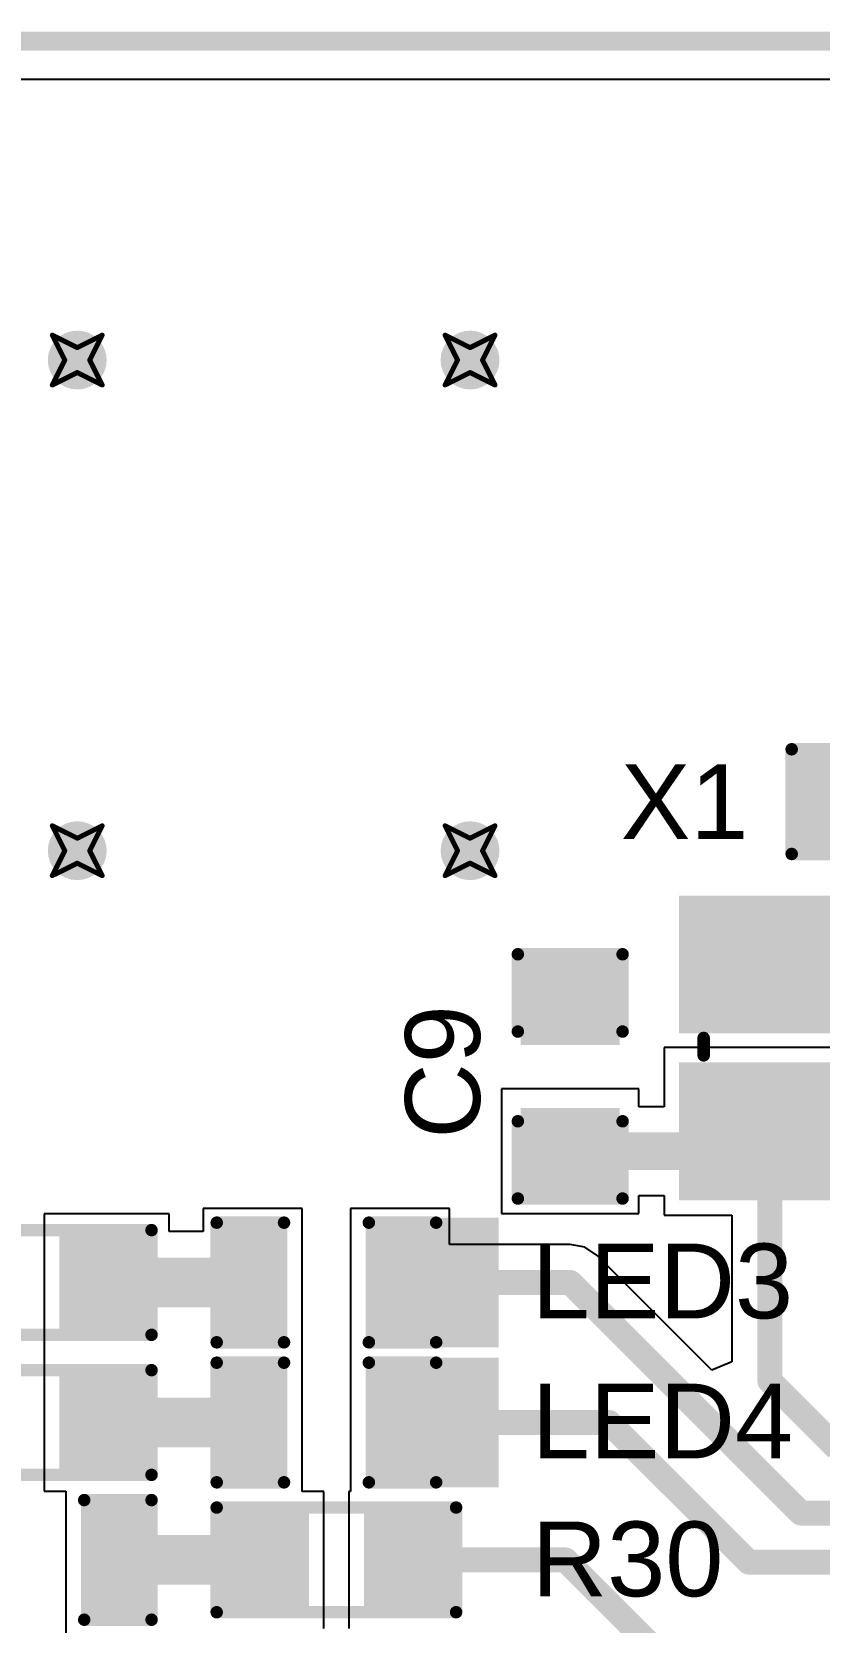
# Model space of a CAD drawing. Header units: inches. Extents: x -0.03 to 9.71, y 0.01 to 4.44.
# Drawn here: x 0.494 to 0.809, y 1.915 to 2.553 of the extents above; entities that cross this region are included whole.
import ezdxf

# ---------------------------------------------------------------- set-up
doc = ezdxf.new("R2010")
doc.units = ezdxf.units.IN
doc.header["$MEASUREMENT"] = 0
for name, color, linetype in [('Board Outline', 216, 'Continuous'), ('Bottom Layer', 5, 'Continuous'), ('Drill Drawing', 1, 'Continuous'), ('Layer 1', 16, 'Continuous'), ('Layer 2', 76, 'Continuous'), ('Top Layer', 1, 'Continuous'), ('Top Overlay', 2, 'Continuous'), ('Top Paste', 8, 'Continuous'), ('Top Solder', 216, 'Continuous'), ('Via Holes', 16, 'Continuous')]:
    doc.layers.add(name, color=color, linetype=linetype)
doc.styles.add('Arial', font='', dxfattribs={"height": 0.2})
doc.styles.get('Arial').set_extended_font_data('Arial')

# ---------------------------------------------------------------- blocks, each defined once
blk = doc.blocks.new('SMD3225_4P_3')
at = {"layer": 'Top Layer'}
for points in [[(-0.07087, 0.05709), (-0.01575, 0.05709), (-0.01575, 0.00984), (-0.07087, 0.00984)], [(0.01575, 0.05709), (0.07087, 0.05709), (0.07087, 0.00984), (0.01575, 0.00984)], [(-0.07087, -0.00984), (-0.01575, -0.00984), (-0.01575, -0.05709), (-0.07087, -0.05709)], [(0.01575, -0.00984), (0.07087, -0.00984), (0.07087, -0.05709), (0.01575, -0.05709)]]:
    blk.add_hatch(color=1, dxfattribs=at).paths.add_polyline_path(points)
at = {"layer": 'Top Paste'}
for points in [[(-0.07087, 0.05709), (-0.01575, 0.05709), (-0.01575, 0.00984), (-0.07087, 0.00984)], [(0.01575, 0.05709), (0.07087, 0.05709), (0.07087, 0.00984), (0.01575, 0.00984)], [(-0.07087, -0.00984), (-0.01575, -0.00984), (-0.01575, -0.05709), (-0.07087, -0.05709)], [(0.01575, -0.00984), (0.07087, -0.00984), (0.07087, -0.05709), (0.01575, -0.05709)]]:
    blk.add_hatch(color=8, dxfattribs=at).paths.add_polyline_path(points)
at = {"layer": 'Top Solder'}
for points in [[(-0.07487, 0.06109), (-0.01175, 0.06109), (-0.01175, 0.00584), (-0.07487, 0.00584)], [(0.01175, 0.06109), (0.07487, 0.06109), (0.07487, 0.00584), (0.01175, 0.00584)], [(-0.07487, -0.00584), (-0.01175, -0.00584), (-0.01175, -0.06109), (-0.07487, -0.06109)], [(0.01175, -0.00584), (0.07487, -0.00584), (0.07487, -0.06109), (0.01175, -0.06109)]]:
    blk.add_hatch(color=216, dxfattribs=at).paths.add_polyline_path(points)
at = {"layer": 'Top Overlay'}
for points in [[(0.007, 0.051, 0.005, 0.005, 0), (-0.008, 0.051, 0.005, 0.005, 0)], [(-0.065, 0.003, 0.005, 0.005, 0), (-0.065, -0.004, 0.005, 0.005, 0)], [(0.065, 0.003, 0.005, 0.005, 0), (0.065, -0.004, 0.005, 0.005, 0)], [(-0.082, -0.028, 0.005, 0.005, 0), (-0.082, -0.038, 0.005, 0.005, 0)], [(-0.077, -0.033, 0.005, 0.005, 0), (-0.082, -0.028, 0.005, 0.005, 0)], [(-0.077, -0.033, 0.005, 0.005, 0), (-0.082, -0.038, 0.005, 0.005, 0)], [(0.007, -0.051, 0.005, 0.005, 0), (-0.008, -0.051, 0.005, 0.005, 0)]]:
    blk.add_lwpolyline(points, format="xyseb", dxfattribs=at)
for points in [[(-0.00925, 0.051, 0.0025, 0.0025, 1), (-0.00675, 0.051, 0.0025, 0.0025, 1)], [(0.00575, 0.051, 0.0025, 0.0025, 1), (0.00825, 0.051, 0.0025, 0.0025, 1)], [(-0.06625, 0.003, 0.0025, 0.0025, 1), (-0.06375, 0.003, 0.0025, 0.0025, 1)], [(0.06375, 0.003, 0.0025, 0.0025, 1), (0.06625, 0.003, 0.0025, 0.0025, 1)], [(-0.06625, -0.004, 0.0025, 0.0025, 1), (-0.06375, -0.004, 0.0025, 0.0025, 1)], [(0.06375, -0.004, 0.0025, 0.0025, 1), (0.06625, -0.004, 0.0025, 0.0025, 1)], [(-0.08325, -0.028, 0.0025, 0.0025, 1), (-0.08075, -0.028, 0.0025, 0.0025, 1)], [(-0.08325, -0.028, 0.0025, 0.0025, 1), (-0.08075, -0.028, 0.0025, 0.0025, 1)], [(-0.07825, -0.033, 0.0025, 0.0025, 1), (-0.07575, -0.033, 0.0025, 0.0025, 1)], [(-0.07825, -0.033, 0.0025, 0.0025, 1), (-0.07575, -0.033, 0.0025, 0.0025, 1)], [(-0.08325, -0.038, 0.0025, 0.0025, 1), (-0.08075, -0.038, 0.0025, 0.0025, 1)], [(-0.08325, -0.038, 0.0025, 0.0025, 1), (-0.08075, -0.038, 0.0025, 0.0025, 1)], [(-0.00925, -0.051, 0.0025, 0.0025, 1), (-0.00675, -0.051, 0.0025, 0.0025, 1)], [(0.00575, -0.051, 0.0025, 0.0025, 1), (0.00825, -0.051, 0.0025, 0.0025, 1)]]:
    blk.add_lwpolyline(points, format="xyseb", close=True, dxfattribs=at)
blk = doc.blocks.new('R___0603_64')
at = {"layer": 'Top Layer'}
for points in [[(-0.015, 0.0175), (-0.015, -0.0175), (-0.045, -0.0175), (-0.045, 0.0175)], [(0.045, 0.0175), (0.045, -0.0175), (0.015, -0.0175), (0.015, 0.0175)]]:
    blk.add_hatch(color=1, dxfattribs=at).paths.add_polyline_path(points)
at = {"layer": 'Top Paste'}
for points in [[(-0.015, 0.0175), (-0.015, -0.0175), (-0.045, -0.0175), (-0.045, 0.0175)], [(0.045, 0.0175), (0.045, -0.0175), (0.015, -0.0175), (0.015, 0.0175)]]:
    blk.add_hatch(color=8, dxfattribs=at).paths.add_polyline_path(points)
at = {"layer": 'Top Solder'}
for points in [[(-0.011, 0.0215), (-0.011, -0.0215), (-0.049, -0.0215), (-0.049, 0.0215)], [(0.049, 0.0215), (0.049, -0.0215), (0.011, -0.0215), (0.011, 0.0215)]]:
    blk.add_hatch(color=216, dxfattribs=at).paths.add_polyline_path(points)
at = {"layer": 'Top Overlay'}
for points in [[(0.048, 0.021, 0.005, 0.005, 0), (-0.048, 0.021, 0.005, 0.005, 0)], [(-0.048, 0.021, 0.005, 0.005, 0), (-0.048, -0.021, 0.005, 0.005, 0)], [(0.048, 0.021, 0.005, 0.005, 0), (0.048, -0.021, 0.005, 0.005, 0)], [(0.048, -0.021, 0.005, 0.005, 0), (-0.048, -0.021, 0.005, 0.005, 0)]]:
    blk.add_lwpolyline(points, format="xyseb", dxfattribs=at)
for points in [[(-0.04925, 0.021, 0.0025, 0.0025, 1), (-0.04675, 0.021, 0.0025, 0.0025, 1)], [(-0.04925, 0.021, 0.0025, 0.0025, 1), (-0.04675, 0.021, 0.0025, 0.0025, 1)], [(0.04675, 0.021, 0.0025, 0.0025, 1), (0.04925, 0.021, 0.0025, 0.0025, 1)], [(0.04675, 0.021, 0.0025, 0.0025, 1), (0.04925, 0.021, 0.0025, 0.0025, 1)], [(-0.04925, -0.021, 0.0025, 0.0025, 1), (-0.04675, -0.021, 0.0025, 0.0025, 1)], [(-0.04925, -0.021, 0.0025, 0.0025, 1), (-0.04675, -0.021, 0.0025, 0.0025, 1)], [(0.04675, -0.021, 0.0025, 0.0025, 1), (0.04925, -0.021, 0.0025, 0.0025, 1)], [(0.04675, -0.021, 0.0025, 0.0025, 1), (0.04925, -0.021, 0.0025, 0.0025, 1)]]:
    blk.add_lwpolyline(points, format="xyseb", close=True, dxfattribs=at)
blk = doc.blocks.new('R___0603_65')
at = {"layer": 'Top Layer'}
for points in [[(-0.015, 0.0175), (-0.015, -0.0175), (-0.045, -0.0175), (-0.045, 0.0175)], [(0.045, 0.0175), (0.045, -0.0175), (0.015, -0.0175), (0.015, 0.0175)]]:
    blk.add_hatch(color=1, dxfattribs=at).paths.add_polyline_path(points)
at = {"layer": 'Top Paste'}
for points in [[(-0.015, 0.0175), (-0.015, -0.0175), (-0.045, -0.0175), (-0.045, 0.0175)], [(0.045, 0.0175), (0.045, -0.0175), (0.015, -0.0175), (0.015, 0.0175)]]:
    blk.add_hatch(color=8, dxfattribs=at).paths.add_polyline_path(points)
at = {"layer": 'Top Solder'}
for points in [[(-0.011, 0.0215), (-0.011, -0.0215), (-0.049, -0.0215), (-0.049, 0.0215)], [(0.049, 0.0215), (0.049, -0.0215), (0.011, -0.0215), (0.011, 0.0215)]]:
    blk.add_hatch(color=216, dxfattribs=at).paths.add_polyline_path(points)
at = {"layer": 'Top Overlay'}
for points in [[(0.048, 0.021, 0.005, 0.005, 0), (-0.048, 0.021, 0.005, 0.005, 0)], [(-0.048, 0.021, 0.005, 0.005, 0), (-0.048, -0.021, 0.005, 0.005, 0)], [(0.048, 0.021, 0.005, 0.005, 0), (0.048, -0.021, 0.005, 0.005, 0)], [(0.048, -0.021, 0.005, 0.005, 0), (-0.048, -0.021, 0.005, 0.005, 0)]]:
    blk.add_lwpolyline(points, format="xyseb", dxfattribs=at)
for points in [[(-0.04925, 0.021, 0.0025, 0.0025, 1), (-0.04675, 0.021, 0.0025, 0.0025, 1)], [(-0.04925, 0.021, 0.0025, 0.0025, 1), (-0.04675, 0.021, 0.0025, 0.0025, 1)], [(0.04675, 0.021, 0.0025, 0.0025, 1), (0.04925, 0.021, 0.0025, 0.0025, 1)], [(0.04675, 0.021, 0.0025, 0.0025, 1), (0.04925, 0.021, 0.0025, 0.0025, 1)], [(-0.04925, -0.021, 0.0025, 0.0025, 1), (-0.04675, -0.021, 0.0025, 0.0025, 1)], [(-0.04925, -0.021, 0.0025, 0.0025, 1), (-0.04675, -0.021, 0.0025, 0.0025, 1)], [(0.04675, -0.021, 0.0025, 0.0025, 1), (0.04925, -0.021, 0.0025, 0.0025, 1)], [(0.04675, -0.021, 0.0025, 0.0025, 1), (0.04925, -0.021, 0.0025, 0.0025, 1)]]:
    blk.add_lwpolyline(points, format="xyseb", close=True, dxfattribs=at)
blk = doc.blocks.new('R___0603_67')
at = {"layer": 'Top Layer'}
for points in [[(-0.015, 0.0175), (-0.015, -0.0175), (-0.045, -0.0175), (-0.045, 0.0175)], [(0.045, 0.0175), (0.045, -0.0175), (0.015, -0.0175), (0.015, 0.0175)]]:
    blk.add_hatch(color=1, dxfattribs=at).paths.add_polyline_path(points)
at = {"layer": 'Top Paste'}
for points in [[(-0.015, 0.0175), (-0.015, -0.0175), (-0.045, -0.0175), (-0.045, 0.0175)], [(0.045, 0.0175), (0.045, -0.0175), (0.015, -0.0175), (0.015, 0.0175)]]:
    blk.add_hatch(color=8, dxfattribs=at).paths.add_polyline_path(points)
at = {"layer": 'Top Solder'}
for points in [[(-0.011, 0.0215), (-0.011, -0.0215), (-0.049, -0.0215), (-0.049, 0.0215)], [(0.049, 0.0215), (0.049, -0.0215), (0.011, -0.0215), (0.011, 0.0215)]]:
    blk.add_hatch(color=216, dxfattribs=at).paths.add_polyline_path(points)
at = {"layer": 'Top Overlay'}
for points in [[(-0.048, 0.021, 0.005, 0.005, 0), (0.048, 0.021, 0.005, 0.005, 0)], [(-0.048, -0.021, 0.005, 0.005, 0), (-0.048, 0.021, 0.005, 0.005, 0)], [(0.048, -0.021, 0.005, 0.005, 0), (0.048, 0.021, 0.005, 0.005, 0)], [(-0.048, -0.021, 0.005, 0.005, 0), (0.048, -0.021, 0.005, 0.005, 0)]]:
    blk.add_lwpolyline(points, format="xyseb", dxfattribs=at)
for points in [[(-0.04925, 0.021, 0.0025, 0.0025, 1), (-0.04675, 0.021, 0.0025, 0.0025, 1)], [(-0.04925, 0.021, 0.0025, 0.0025, 1), (-0.04675, 0.021, 0.0025, 0.0025, 1)], [(0.04675, 0.021, 0.0025, 0.0025, 1), (0.04925, 0.021, 0.0025, 0.0025, 1)], [(0.04675, 0.021, 0.0025, 0.0025, 1), (0.04925, 0.021, 0.0025, 0.0025, 1)], [(-0.04925, -0.021, 0.0025, 0.0025, 1), (-0.04675, -0.021, 0.0025, 0.0025, 1)], [(-0.04925, -0.021, 0.0025, 0.0025, 1), (-0.04675, -0.021, 0.0025, 0.0025, 1)], [(0.04675, -0.021, 0.0025, 0.0025, 1), (0.04925, -0.021, 0.0025, 0.0025, 1)], [(0.04675, -0.021, 0.0025, 0.0025, 1), (0.04925, -0.021, 0.0025, 0.0025, 1)]]:
    blk.add_lwpolyline(points, format="xyseb", close=True, dxfattribs=at)
blk = doc.blocks.new('LED_0603_99')
at = {"layer": 'Top Layer'}
for points in [[(-0.03937, 0.01969), (-0.01969, 0.01969), (-0.01969, -0.01969), (-0.03937, -0.01969)], [(0.01969, 0.01969), (0.03937, 0.01969), (0.03937, -0.01969), (0.01969, -0.01969)]]:
    blk.add_hatch(color=1, dxfattribs=at).paths.add_polyline_path(points)
at = {"layer": 'Top Overlay'}
blk.add_hatch(color=2, dxfattribs=at).paths.add_polyline_path([(0.044, -0.026), (0.069, -0.026), (0.069, 0.026), (0.044, 0.026)])
at = {"layer": 'Top Paste'}
for points in [[(-0.03937, 0.01969), (-0.01969, 0.01969), (-0.01969, -0.01969), (-0.03937, -0.01969)], [(0.01969, 0.01969), (0.03937, 0.01969), (0.03937, -0.01969), (0.01969, -0.01969)]]:
    blk.add_hatch(color=8, dxfattribs=at).paths.add_polyline_path(points)
at = {"layer": 'Top Solder'}
for points in [[(-0.04337, 0.02369), (-0.01569, 0.02369), (-0.01569, -0.02369), (-0.04337, -0.02369)], [(0.01569, 0.02369), (0.04337, 0.02369), (0.04337, -0.02369), (0.01569, -0.02369)]]:
    blk.add_hatch(color=216, dxfattribs=at).paths.add_polyline_path(points)
at = {"layer": 'Top Overlay'}
for points in [[(-0.044, 0.024, 0.005, 0.005, 0), (-0.017, 0.024, 0.005, 0.005, 0)], [(-0.044, -0.024, 0.005, 0.005, 0), (-0.044, 0.024, 0.005, 0.005, 0)], [(0.017, 0.024, 0.005, 0.005, 0), (0.044, 0.024, 0.005, 0.005, 0)], [(0.044, -0.024, 0.005, 0.005, 0), (0.044, 0.024, 0.005, 0.005, 0)], [(-0.044, -0.024, 0.005, 0.005, 0), (-0.017, -0.024, 0.005, 0.005, 0)], [(0.017, -0.024, 0.005, 0.005, 0), (0.044, -0.024, 0.005, 0.005, 0)]]:
    blk.add_lwpolyline(points, format="xyseb", dxfattribs=at)
for points in [[(-0.04525, 0.024, 0.0025, 0.0025, 1), (-0.04275, 0.024, 0.0025, 0.0025, 1)], [(-0.04525, 0.024, 0.0025, 0.0025, 1), (-0.04275, 0.024, 0.0025, 0.0025, 1)], [(-0.01825, 0.024, 0.0025, 0.0025, 1), (-0.01575, 0.024, 0.0025, 0.0025, 1)], [(0.01575, 0.024, 0.0025, 0.0025, 1), (0.01825, 0.024, 0.0025, 0.0025, 1)], [(0.04275, 0.024, 0.0025, 0.0025, 1), (0.04525, 0.024, 0.0025, 0.0025, 1)], [(0.04275, 0.024, 0.0025, 0.0025, 1), (0.04525, 0.024, 0.0025, 0.0025, 1)], [(-0.04525, -0.024, 0.0025, 0.0025, 1), (-0.04275, -0.024, 0.0025, 0.0025, 1)], [(-0.04525, -0.024, 0.0025, 0.0025, 1), (-0.04275, -0.024, 0.0025, 0.0025, 1)], [(-0.01825, -0.024, 0.0025, 0.0025, 1), (-0.01575, -0.024, 0.0025, 0.0025, 1)], [(0.01575, -0.024, 0.0025, 0.0025, 1), (0.01825, -0.024, 0.0025, 0.0025, 1)], [(0.04275, -0.024, 0.0025, 0.0025, 1), (0.04525, -0.024, 0.0025, 0.0025, 1)], [(0.04275, -0.024, 0.0025, 0.0025, 1), (0.04525, -0.024, 0.0025, 0.0025, 1)]]:
    blk.add_lwpolyline(points, format="xyseb", close=True, dxfattribs=at)
blk = doc.blocks.new('LED_0603_100')
at = {"layer": 'Top Layer'}
for points in [[(-0.03937, 0.01969), (-0.01969, 0.01969), (-0.01969, -0.01969), (-0.03937, -0.01969)], [(0.01969, 0.01969), (0.03937, 0.01969), (0.03937, -0.01969), (0.01969, -0.01969)]]:
    blk.add_hatch(color=1, dxfattribs=at).paths.add_polyline_path(points)
at = {"layer": 'Top Overlay'}
blk.add_hatch(color=2, dxfattribs=at).paths.add_polyline_path([(0.044, -0.026), (0.069, -0.026), (0.069, 0.026), (0.044, 0.026)])
at = {"layer": 'Top Paste'}
for points in [[(-0.03937, 0.01969), (-0.01969, 0.01969), (-0.01969, -0.01969), (-0.03937, -0.01969)], [(0.01969, 0.01969), (0.03937, 0.01969), (0.03937, -0.01969), (0.01969, -0.01969)]]:
    blk.add_hatch(color=8, dxfattribs=at).paths.add_polyline_path(points)
at = {"layer": 'Top Solder'}
for points in [[(-0.04337, 0.02369), (-0.01569, 0.02369), (-0.01569, -0.02369), (-0.04337, -0.02369)], [(0.01569, 0.02369), (0.04337, 0.02369), (0.04337, -0.02369), (0.01569, -0.02369)]]:
    blk.add_hatch(color=216, dxfattribs=at).paths.add_polyline_path(points)
at = {"layer": 'Top Overlay'}
for points in [[(-0.044, 0.024, 0.005, 0.005, 0), (-0.017, 0.024, 0.005, 0.005, 0)], [(-0.044, -0.024, 0.005, 0.005, 0), (-0.044, 0.024, 0.005, 0.005, 0)], [(0.017, 0.024, 0.005, 0.005, 0), (0.044, 0.024, 0.005, 0.005, 0)], [(0.044, -0.024, 0.005, 0.005, 0), (0.044, 0.024, 0.005, 0.005, 0)], [(-0.044, -0.024, 0.005, 0.005, 0), (-0.017, -0.024, 0.005, 0.005, 0)], [(0.017, -0.024, 0.005, 0.005, 0), (0.044, -0.024, 0.005, 0.005, 0)]]:
    blk.add_lwpolyline(points, format="xyseb", dxfattribs=at)
for points in [[(-0.04525, 0.024, 0.0025, 0.0025, 1), (-0.04275, 0.024, 0.0025, 0.0025, 1)], [(-0.04525, 0.024, 0.0025, 0.0025, 1), (-0.04275, 0.024, 0.0025, 0.0025, 1)], [(-0.01825, 0.024, 0.0025, 0.0025, 1), (-0.01575, 0.024, 0.0025, 0.0025, 1)], [(0.01575, 0.024, 0.0025, 0.0025, 1), (0.01825, 0.024, 0.0025, 0.0025, 1)], [(0.04275, 0.024, 0.0025, 0.0025, 1), (0.04525, 0.024, 0.0025, 0.0025, 1)], [(0.04275, 0.024, 0.0025, 0.0025, 1), (0.04525, 0.024, 0.0025, 0.0025, 1)], [(-0.04525, -0.024, 0.0025, 0.0025, 1), (-0.04275, -0.024, 0.0025, 0.0025, 1)], [(-0.04525, -0.024, 0.0025, 0.0025, 1), (-0.04275, -0.024, 0.0025, 0.0025, 1)], [(-0.01825, -0.024, 0.0025, 0.0025, 1), (-0.01575, -0.024, 0.0025, 0.0025, 1)], [(0.01575, -0.024, 0.0025, 0.0025, 1), (0.01825, -0.024, 0.0025, 0.0025, 1)], [(0.04275, -0.024, 0.0025, 0.0025, 1), (0.04525, -0.024, 0.0025, 0.0025, 1)], [(0.04275, -0.024, 0.0025, 0.0025, 1), (0.04525, -0.024, 0.0025, 0.0025, 1)]]:
    blk.add_lwpolyline(points, format="xyseb", close=True, dxfattribs=at)
blk = doc.blocks.new('LED_0603_102')
at = {"layer": 'Top Layer'}
for points in [[(-0.03937, 0.01969), (-0.01969, 0.01969), (-0.01969, -0.01969), (-0.03937, -0.01969)], [(0.01969, 0.01969), (0.03937, 0.01969), (0.03937, -0.01969), (0.01969, -0.01969)]]:
    blk.add_hatch(color=1, dxfattribs=at).paths.add_polyline_path(points)
at = {"layer": 'Top Overlay'}
blk.add_hatch(color=2, dxfattribs=at).paths.add_polyline_path([(0.044, -0.026), (0.069, -0.026), (0.069, 0.026), (0.044, 0.026)])
at = {"layer": 'Top Paste'}
for points in [[(-0.03937, 0.01969), (-0.01969, 0.01969), (-0.01969, -0.01969), (-0.03937, -0.01969)], [(0.01969, 0.01969), (0.03937, 0.01969), (0.03937, -0.01969), (0.01969, -0.01969)]]:
    blk.add_hatch(color=8, dxfattribs=at).paths.add_polyline_path(points)
at = {"layer": 'Top Solder'}
for points in [[(-0.04337, 0.02369), (-0.01569, 0.02369), (-0.01569, -0.02369), (-0.04337, -0.02369)], [(0.01569, 0.02369), (0.04337, 0.02369), (0.04337, -0.02369), (0.01569, -0.02369)]]:
    blk.add_hatch(color=216, dxfattribs=at).paths.add_polyline_path(points)
at = {"layer": 'Top Overlay'}
for points in [[(-0.017, 0.024, 0.005, 0.005, 0), (-0.044, 0.024, 0.005, 0.005, 0)], [(-0.044, 0.024, 0.005, 0.005, 0), (-0.044, -0.024, 0.005, 0.005, 0)], [(0.044, 0.024, 0.005, 0.005, 0), (0.017, 0.024, 0.005, 0.005, 0)], [(0.044, 0.024, 0.005, 0.005, 0), (0.044, -0.024, 0.005, 0.005, 0)], [(-0.017, -0.024, 0.005, 0.005, 0), (-0.044, -0.024, 0.005, 0.005, 0)], [(0.044, -0.024, 0.005, 0.005, 0), (0.017, -0.024, 0.005, 0.005, 0)]]:
    blk.add_lwpolyline(points, format="xyseb", dxfattribs=at)
for points in [[(-0.04525, 0.024, 0.0025, 0.0025, 1), (-0.04275, 0.024, 0.0025, 0.0025, 1)], [(-0.04525, 0.024, 0.0025, 0.0025, 1), (-0.04275, 0.024, 0.0025, 0.0025, 1)], [(-0.01825, 0.024, 0.0025, 0.0025, 1), (-0.01575, 0.024, 0.0025, 0.0025, 1)], [(0.01575, 0.024, 0.0025, 0.0025, 1), (0.01825, 0.024, 0.0025, 0.0025, 1)], [(0.04275, 0.024, 0.0025, 0.0025, 1), (0.04525, 0.024, 0.0025, 0.0025, 1)], [(0.04275, 0.024, 0.0025, 0.0025, 1), (0.04525, 0.024, 0.0025, 0.0025, 1)], [(-0.04525, -0.024, 0.0025, 0.0025, 1), (-0.04275, -0.024, 0.0025, 0.0025, 1)], [(-0.04525, -0.024, 0.0025, 0.0025, 1), (-0.04275, -0.024, 0.0025, 0.0025, 1)], [(-0.01825, -0.024, 0.0025, 0.0025, 1), (-0.01575, -0.024, 0.0025, 0.0025, 1)], [(0.01575, -0.024, 0.0025, 0.0025, 1), (0.01825, -0.024, 0.0025, 0.0025, 1)], [(0.04275, -0.024, 0.0025, 0.0025, 1), (0.04525, -0.024, 0.0025, 0.0025, 1)], [(0.04275, -0.024, 0.0025, 0.0025, 1), (0.04525, -0.024, 0.0025, 0.0025, 1)]]:
    blk.add_lwpolyline(points, format="xyseb", close=True, dxfattribs=at)
blk = doc.blocks.new('C___0603_184')
at = {"layer": 'Top Layer'}
for points in [[(-0.015, 0.0175), (-0.015, -0.0175), (-0.045, -0.0175), (-0.045, 0.0175)], [(0.045, 0.0175), (0.045, -0.0175), (0.015, -0.0175), (0.015, 0.0175)]]:
    blk.add_hatch(color=1, dxfattribs=at).paths.add_polyline_path(points)
at = {"layer": 'Top Paste'}
for points in [[(-0.015, 0.0175), (-0.015, -0.0175), (-0.045, -0.0175), (-0.045, 0.0175)], [(0.045, 0.0175), (0.045, -0.0175), (0.015, -0.0175), (0.015, 0.0175)]]:
    blk.add_hatch(color=8, dxfattribs=at).paths.add_polyline_path(points)
at = {"layer": 'Top Solder'}
for points in [[(-0.01264, 0.01986), (-0.01264, -0.01986), (-0.04736, -0.01986), (-0.04736, 0.01986)], [(0.04736, 0.01986), (0.04736, -0.01986), (0.01264, -0.01986), (0.01264, 0.01986)]]:
    blk.add_hatch(color=216, dxfattribs=at).paths.add_polyline_path(points)
at = {"layer": 'Top Overlay'}
for points in [[(-0.049, 0.021, 0.005, 0.005, 0), (-0.018, 0.021, 0.005, 0.005, 0)], [(-0.049, -0.021, 0.005, 0.005, 0), (-0.049, 0.021, 0.005, 0.005, 0)], [(0.018, 0.021, 0.005, 0.005, 0), (0.049, 0.021, 0.005, 0.005, 0)], [(0.049, -0.021, 0.005, 0.005, 0), (0.049, 0.021, 0.005, 0.005, 0)], [(-0.049, -0.021, 0.005, 0.005, 0), (-0.018, -0.021, 0.005, 0.005, 0)], [(0.018, -0.021, 0.005, 0.005, 0), (0.049, -0.021, 0.005, 0.005, 0)]]:
    blk.add_lwpolyline(points, format="xyseb", dxfattribs=at)
for points in [[(-0.05025, 0.021, 0.0025, 0.0025, 1), (-0.04775, 0.021, 0.0025, 0.0025, 1)], [(-0.05025, 0.021, 0.0025, 0.0025, 1), (-0.04775, 0.021, 0.0025, 0.0025, 1)], [(-0.01925, 0.021, 0.0025, 0.0025, 1), (-0.01675, 0.021, 0.0025, 0.0025, 1)], [(0.01675, 0.021, 0.0025, 0.0025, 1), (0.01925, 0.021, 0.0025, 0.0025, 1)], [(0.04775, 0.021, 0.0025, 0.0025, 1), (0.05025, 0.021, 0.0025, 0.0025, 1)], [(0.04775, 0.021, 0.0025, 0.0025, 1), (0.05025, 0.021, 0.0025, 0.0025, 1)], [(-0.05025, -0.021, 0.0025, 0.0025, 1), (-0.04775, -0.021, 0.0025, 0.0025, 1)], [(-0.05025, -0.021, 0.0025, 0.0025, 1), (-0.04775, -0.021, 0.0025, 0.0025, 1)], [(-0.01925, -0.021, 0.0025, 0.0025, 1), (-0.01675, -0.021, 0.0025, 0.0025, 1)], [(0.01675, -0.021, 0.0025, 0.0025, 1), (0.01925, -0.021, 0.0025, 0.0025, 1)], [(0.04775, -0.021, 0.0025, 0.0025, 1), (0.05025, -0.021, 0.0025, 0.0025, 1)], [(0.04775, -0.021, 0.0025, 0.0025, 1), (0.05025, -0.021, 0.0025, 0.0025, 1)]]:
    blk.add_lwpolyline(points, format="xyseb", close=True, dxfattribs=at)
blk = doc.blocks.new('C___0603_185')
at = {"layer": 'Top Layer'}
for points in [[(-0.015, 0.0175), (-0.015, -0.0175), (-0.045, -0.0175), (-0.045, 0.0175)], [(0.045, 0.0175), (0.045, -0.0175), (0.015, -0.0175), (0.015, 0.0175)]]:
    blk.add_hatch(color=1, dxfattribs=at).paths.add_polyline_path(points)
at = {"layer": 'Top Paste'}
for points in [[(-0.015, 0.0175), (-0.015, -0.0175), (-0.045, -0.0175), (-0.045, 0.0175)], [(0.045, 0.0175), (0.045, -0.0175), (0.015, -0.0175), (0.015, 0.0175)]]:
    blk.add_hatch(color=8, dxfattribs=at).paths.add_polyline_path(points)
at = {"layer": 'Top Solder'}
for points in [[(-0.01264, 0.01986), (-0.01264, -0.01986), (-0.04736, -0.01986), (-0.04736, 0.01986)], [(0.04736, 0.01986), (0.04736, -0.01986), (0.01264, -0.01986), (0.01264, 0.01986)]]:
    blk.add_hatch(color=216, dxfattribs=at).paths.add_polyline_path(points)
at = {"layer": 'Top Overlay'}
for points in [[(-0.018, 0.021, 0.005, 0.005, 0), (-0.049, 0.021, 0.005, 0.005, 0)], [(-0.049, -0.021, 0.005, 0.005, 0), (-0.049, 0.021, 0.005, 0.005, 0)], [(0.049, 0.021, 0.005, 0.005, 0), (0.018, 0.021, 0.005, 0.005, 0)], [(0.049, -0.021, 0.005, 0.005, 0), (0.049, 0.021, 0.005, 0.005, 0)], [(-0.018, -0.021, 0.005, 0.005, 0), (-0.049, -0.021, 0.005, 0.005, 0)], [(0.049, -0.021, 0.005, 0.005, 0), (0.018, -0.021, 0.005, 0.005, 0)]]:
    blk.add_lwpolyline(points, format="xyseb", dxfattribs=at)
for points in [[(-0.05025, 0.021, 0.0025, 0.0025, 1), (-0.04775, 0.021, 0.0025, 0.0025, 1)], [(-0.05025, 0.021, 0.0025, 0.0025, 1), (-0.04775, 0.021, 0.0025, 0.0025, 1)], [(-0.01925, 0.021, 0.0025, 0.0025, 1), (-0.01675, 0.021, 0.0025, 0.0025, 1)], [(0.01675, 0.021, 0.0025, 0.0025, 1), (0.01925, 0.021, 0.0025, 0.0025, 1)], [(0.04775, 0.021, 0.0025, 0.0025, 1), (0.05025, 0.021, 0.0025, 0.0025, 1)], [(0.04775, 0.021, 0.0025, 0.0025, 1), (0.05025, 0.021, 0.0025, 0.0025, 1)], [(-0.05025, -0.021, 0.0025, 0.0025, 1), (-0.04775, -0.021, 0.0025, 0.0025, 1)], [(-0.05025, -0.021, 0.0025, 0.0025, 1), (-0.04775, -0.021, 0.0025, 0.0025, 1)], [(-0.01925, -0.021, 0.0025, 0.0025, 1), (-0.01675, -0.021, 0.0025, 0.0025, 1)], [(0.01675, -0.021, 0.0025, 0.0025, 1), (0.01925, -0.021, 0.0025, 0.0025, 1)], [(0.04775, -0.021, 0.0025, 0.0025, 1), (0.05025, -0.021, 0.0025, 0.0025, 1)], [(0.04775, -0.021, 0.0025, 0.0025, 1), (0.05025, -0.021, 0.0025, 0.0025, 1)]]:
    blk.add_lwpolyline(points, format="xyseb", close=True, dxfattribs=at)

msp = doc.modelspace()

# ---------------------------------------------------------------- hatches: boundary and pattern name
at = {"layer": 'Bottom Layer'}
h = msp.add_hatch(color=5, dxfattribs=at)
edge = h.paths.add_edge_path()
edge.add_arc((0.51181, 2.42126), 0.01181, 0, 360)
h = msp.add_hatch(color=5, dxfattribs=at)
edge = h.paths.add_edge_path()
edge.add_arc((0.66929, 2.42126), 0.01181, 0, 360)
h = msp.add_hatch(color=5, dxfattribs=at)
edge = h.paths.add_edge_path()
edge.add_arc((0.51181, 2.22441), 0.01181, 0, 360)
h = msp.add_hatch(color=5, dxfattribs=at)
edge = h.paths.add_edge_path()
edge.add_arc((0.66929, 2.22441), 0.01181, 0, 360)
at = {"layer": 'Layer 1'}
h = msp.add_hatch(color=16, dxfattribs=at)
edge = h.paths.add_edge_path()
edge.add_arc((0.51181, 2.42126), 0.01181, 0, 360)
h = msp.add_hatch(color=16, dxfattribs=at)
edge = h.paths.add_edge_path()
edge.add_arc((0.66929, 2.42126), 0.01181, 0, 360)
h = msp.add_hatch(color=16, dxfattribs=at)
edge = h.paths.add_edge_path()
edge.add_arc((0.51181, 2.22441), 0.01181, 0, 360)
h = msp.add_hatch(color=16, dxfattribs=at)
edge = h.paths.add_edge_path()
edge.add_arc((0.66929, 2.22441), 0.01181, 0, 360)
at = {"layer": 'Layer 2'}
h = msp.add_hatch(color=76, dxfattribs=at)
edge = h.paths.add_edge_path()
edge.add_arc((0.51181, 2.42126), 0.01181, 0, 360)
h = msp.add_hatch(color=76, dxfattribs=at)
edge = h.paths.add_edge_path()
edge.add_arc((0.66929, 2.42126), 0.01181, 0, 360)
h = msp.add_hatch(color=76, dxfattribs=at)
edge = h.paths.add_edge_path()
edge.add_arc((0.51181, 2.22441), 0.01181, 0, 360)
h = msp.add_hatch(color=76, dxfattribs=at)
edge = h.paths.add_edge_path()
edge.add_arc((0.66929, 2.22441), 0.01181, 0, 360)
at = {"layer": 'Top Layer'}
h = msp.add_hatch(color=1, dxfattribs=at)
edge = h.paths.add_edge_path()
edge.add_arc((0.51181, 2.42126), 0.01181, 0, 360)
h = msp.add_hatch(color=1, dxfattribs=at)
edge = h.paths.add_edge_path()
edge.add_arc((0.66929, 2.42126), 0.01181, 0, 360)
h = msp.add_hatch(color=1, dxfattribs=at)
edge = h.paths.add_edge_path()
edge.add_arc((0.51181, 2.22441), 0.01181, 0, 360)
h = msp.add_hatch(color=1, dxfattribs=at)
edge = h.paths.add_edge_path()
edge.add_arc((0.66929, 2.22441), 0.01181, 0, 360)
at = {"layer": 'Via Holes'}
h = msp.add_hatch(color=7, dxfattribs=at)
edge = h.paths.add_edge_path()
edge.add_arc((0.51181, 2.42126), 0.00591, 0, 360)
h = msp.add_hatch(color=7, dxfattribs=at)
edge = h.paths.add_edge_path()
edge.add_arc((0.66929, 2.42126), 0.00591, 0, 360)
h = msp.add_hatch(color=7, dxfattribs=at)
edge = h.paths.add_edge_path()
edge.add_arc((0.51181, 2.22441), 0.00591, 0, 360)
h = msp.add_hatch(color=7, dxfattribs=at)
edge = h.paths.add_edge_path()
edge.add_arc((0.66929, 2.22441), 0.00591, 0, 360)

# ---------------------------------------------------------------- linework, layer by layer
at = {"layer": 'Board Outline'}
msp.add_lwpolyline([(0.00984, 2.54921, 0.0075, 0.0075, 0), (4.32087, 2.54921, 0.0075, 0.0075, 0)], format="xyseb", dxfattribs=at)
at = {"layer": 'Bottom Layer'}
msp.add_line((0.02514, 2.53392), (1.58322, 2.53392), dxfattribs=at)
at = {"layer": 'Drill Drawing'}
for points in [[(0.50181, 2.43126, 0.002, 0.002, 0), (0.51181, 2.42626, 0.002, 0.002, 0)], [(0.50181, 2.43126, 0.002, 0.002, 0), (0.50681, 2.42126, 0.002, 0.002, 0)], [(0.51181, 2.42626, 0.002, 0.002, 0), (0.52181, 2.43126, 0.002, 0.002, 0)], [(0.51681, 2.42126, 0.002, 0.002, 0), (0.52181, 2.43126, 0.002, 0.002, 0)], [(0.65929, 2.43126, 0.002, 0.002, 0), (0.66929, 2.42626, 0.002, 0.002, 0)], [(0.65929, 2.43126, 0.002, 0.002, 0), (0.66429, 2.42126, 0.002, 0.002, 0)], [(0.66929, 2.42626, 0.002, 0.002, 0), (0.67929, 2.43126, 0.002, 0.002, 0)], [(0.67429, 2.42126, 0.002, 0.002, 0), (0.67929, 2.43126, 0.002, 0.002, 0)], [(0.50181, 2.41126, 0.002, 0.002, 0), (0.50681, 2.42126, 0.002, 0.002, 0)], [(0.51681, 2.42126, 0.002, 0.002, 0), (0.52181, 2.41126, 0.002, 0.002, 0)], [(0.65929, 2.41126, 0.002, 0.002, 0), (0.66429, 2.42126, 0.002, 0.002, 0)], [(0.67429, 2.42126, 0.002, 0.002, 0), (0.67929, 2.41126, 0.002, 0.002, 0)], [(0.50181, 2.41126, 0.002, 0.002, 0), (0.51181, 2.41626, 0.002, 0.002, 0)], [(0.51181, 2.41626, 0.002, 0.002, 0), (0.52181, 2.41126, 0.002, 0.002, 0)], [(0.65929, 2.41126, 0.002, 0.002, 0), (0.66929, 2.41626, 0.002, 0.002, 0)], [(0.66929, 2.41626, 0.002, 0.002, 0), (0.67929, 2.41126, 0.002, 0.002, 0)], [(0.50181, 2.23441, 0.002, 0.002, 0), (0.51181, 2.22941, 0.002, 0.002, 0)], [(0.50181, 2.23441, 0.002, 0.002, 0), (0.50681, 2.22441, 0.002, 0.002, 0)], [(0.51181, 2.22941, 0.002, 0.002, 0), (0.52181, 2.23441, 0.002, 0.002, 0)], [(0.51681, 2.22441, 0.002, 0.002, 0), (0.52181, 2.23441, 0.002, 0.002, 0)], [(0.65929, 2.23441, 0.002, 0.002, 0), (0.66929, 2.22941, 0.002, 0.002, 0)], [(0.65929, 2.23441, 0.002, 0.002, 0), (0.66429, 2.22441, 0.002, 0.002, 0)], [(0.66929, 2.22941, 0.002, 0.002, 0), (0.67929, 2.23441, 0.002, 0.002, 0)], [(0.67429, 2.22441, 0.002, 0.002, 0), (0.67929, 2.23441, 0.002, 0.002, 0)], [(0.50181, 2.21441, 0.002, 0.002, 0), (0.50681, 2.22441, 0.002, 0.002, 0)], [(0.51681, 2.22441, 0.002, 0.002, 0), (0.52181, 2.21441, 0.002, 0.002, 0)], [(0.65929, 2.21441, 0.002, 0.002, 0), (0.66429, 2.22441, 0.002, 0.002, 0)], [(0.67429, 2.22441, 0.002, 0.002, 0), (0.67929, 2.21441, 0.002, 0.002, 0)], [(0.50181, 2.21441, 0.002, 0.002, 0), (0.51181, 2.21941, 0.002, 0.002, 0)], [(0.51181, 2.21941, 0.002, 0.002, 0), (0.52181, 2.21441, 0.002, 0.002, 0)], [(0.65929, 2.21441, 0.002, 0.002, 0), (0.66929, 2.21941, 0.002, 0.002, 0)], [(0.66929, 2.21941, 0.002, 0.002, 0), (0.67929, 2.21441, 0.002, 0.002, 0)]]:
    msp.add_lwpolyline(points, format="xyseb", dxfattribs=at)
for points in [[(0.50131, 2.43126, 0.001, 0.001, 1), (0.50231, 2.43126, 0.001, 0.001, 1)], [(0.50131, 2.43126, 0.001, 0.001, 1), (0.50231, 2.43126, 0.001, 0.001, 1)], [(0.52131, 2.43126, 0.001, 0.001, 1), (0.52231, 2.43126, 0.001, 0.001, 1)], [(0.52131, 2.43126, 0.001, 0.001, 1), (0.52231, 2.43126, 0.001, 0.001, 1)], [(0.65879, 2.43126, 0.001, 0.001, 1), (0.65979, 2.43126, 0.001, 0.001, 1)], [(0.65879, 2.43126, 0.001, 0.001, 1), (0.65979, 2.43126, 0.001, 0.001, 1)], [(0.67879, 2.43126, 0.001, 0.001, 1), (0.67979, 2.43126, 0.001, 0.001, 1)], [(0.67879, 2.43126, 0.001, 0.001, 1), (0.67979, 2.43126, 0.001, 0.001, 1)], [(0.51131, 2.42626, 0.001, 0.001, 1), (0.51231, 2.42626, 0.001, 0.001, 1)], [(0.51131, 2.42626, 0.001, 0.001, 1), (0.51231, 2.42626, 0.001, 0.001, 1)], [(0.66879, 2.42626, 0.001, 0.001, 1), (0.66979, 2.42626, 0.001, 0.001, 1)], [(0.66879, 2.42626, 0.001, 0.001, 1), (0.66979, 2.42626, 0.001, 0.001, 1)], [(0.50631, 2.42126, 0.001, 0.001, 1), (0.50731, 2.42126, 0.001, 0.001, 1)], [(0.50631, 2.42126, 0.001, 0.001, 1), (0.50731, 2.42126, 0.001, 0.001, 1)], [(0.51631, 2.42126, 0.001, 0.001, 1), (0.51731, 2.42126, 0.001, 0.001, 1)], [(0.51631, 2.42126, 0.001, 0.001, 1), (0.51731, 2.42126, 0.001, 0.001, 1)], [(0.66379, 2.42126, 0.001, 0.001, 1), (0.66479, 2.42126, 0.001, 0.001, 1)], [(0.66379, 2.42126, 0.001, 0.001, 1), (0.66479, 2.42126, 0.001, 0.001, 1)], [(0.67379, 2.42126, 0.001, 0.001, 1), (0.67479, 2.42126, 0.001, 0.001, 1)], [(0.67379, 2.42126, 0.001, 0.001, 1), (0.67479, 2.42126, 0.001, 0.001, 1)], [(0.50131, 2.41126, 0.001, 0.001, 1), (0.50231, 2.41126, 0.001, 0.001, 1)], [(0.50131, 2.41126, 0.001, 0.001, 1), (0.50231, 2.41126, 0.001, 0.001, 1)], [(0.51131, 2.41626, 0.001, 0.001, 1), (0.51231, 2.41626, 0.001, 0.001, 1)], [(0.51131, 2.41626, 0.001, 0.001, 1), (0.51231, 2.41626, 0.001, 0.001, 1)], [(0.52131, 2.41126, 0.001, 0.001, 1), (0.52231, 2.41126, 0.001, 0.001, 1)], [(0.52131, 2.41126, 0.001, 0.001, 1), (0.52231, 2.41126, 0.001, 0.001, 1)], [(0.65879, 2.41126, 0.001, 0.001, 1), (0.65979, 2.41126, 0.001, 0.001, 1)], [(0.65879, 2.41126, 0.001, 0.001, 1), (0.65979, 2.41126, 0.001, 0.001, 1)], [(0.66879, 2.41626, 0.001, 0.001, 1), (0.66979, 2.41626, 0.001, 0.001, 1)], [(0.66879, 2.41626, 0.001, 0.001, 1), (0.66979, 2.41626, 0.001, 0.001, 1)], [(0.67879, 2.41126, 0.001, 0.001, 1), (0.67979, 2.41126, 0.001, 0.001, 1)], [(0.67879, 2.41126, 0.001, 0.001, 1), (0.67979, 2.41126, 0.001, 0.001, 1)], [(0.50131, 2.23441, 0.001, 0.001, 1), (0.50231, 2.23441, 0.001, 0.001, 1)], [(0.50131, 2.23441, 0.001, 0.001, 1), (0.50231, 2.23441, 0.001, 0.001, 1)], [(0.52131, 2.23441, 0.001, 0.001, 1), (0.52231, 2.23441, 0.001, 0.001, 1)], [(0.52131, 2.23441, 0.001, 0.001, 1), (0.52231, 2.23441, 0.001, 0.001, 1)], [(0.65879, 2.23441, 0.001, 0.001, 1), (0.65979, 2.23441, 0.001, 0.001, 1)], [(0.65879, 2.23441, 0.001, 0.001, 1), (0.65979, 2.23441, 0.001, 0.001, 1)], [(0.67879, 2.23441, 0.001, 0.001, 1), (0.67979, 2.23441, 0.001, 0.001, 1)], [(0.67879, 2.23441, 0.001, 0.001, 1), (0.67979, 2.23441, 0.001, 0.001, 1)], [(0.51131, 2.22941, 0.001, 0.001, 1), (0.51231, 2.22941, 0.001, 0.001, 1)], [(0.51131, 2.22941, 0.001, 0.001, 1), (0.51231, 2.22941, 0.001, 0.001, 1)], [(0.66879, 2.22941, 0.001, 0.001, 1), (0.66979, 2.22941, 0.001, 0.001, 1)], [(0.66879, 2.22941, 0.001, 0.001, 1), (0.66979, 2.22941, 0.001, 0.001, 1)], [(0.50631, 2.22441, 0.001, 0.001, 1), (0.50731, 2.22441, 0.001, 0.001, 1)], [(0.50631, 2.22441, 0.001, 0.001, 1), (0.50731, 2.22441, 0.001, 0.001, 1)], [(0.51631, 2.22441, 0.001, 0.001, 1), (0.51731, 2.22441, 0.001, 0.001, 1)], [(0.51631, 2.22441, 0.001, 0.001, 1), (0.51731, 2.22441, 0.001, 0.001, 1)], [(0.66379, 2.22441, 0.001, 0.001, 1), (0.66479, 2.22441, 0.001, 0.001, 1)], [(0.66379, 2.22441, 0.001, 0.001, 1), (0.66479, 2.22441, 0.001, 0.001, 1)], [(0.67379, 2.22441, 0.001, 0.001, 1), (0.67479, 2.22441, 0.001, 0.001, 1)], [(0.67379, 2.22441, 0.001, 0.001, 1), (0.67479, 2.22441, 0.001, 0.001, 1)], [(0.50131, 2.21441, 0.001, 0.001, 1), (0.50231, 2.21441, 0.001, 0.001, 1)], [(0.50131, 2.21441, 0.001, 0.001, 1), (0.50231, 2.21441, 0.001, 0.001, 1)], [(0.51131, 2.21941, 0.001, 0.001, 1), (0.51231, 2.21941, 0.001, 0.001, 1)], [(0.51131, 2.21941, 0.001, 0.001, 1), (0.51231, 2.21941, 0.001, 0.001, 1)], [(0.52131, 2.21441, 0.001, 0.001, 1), (0.52231, 2.21441, 0.001, 0.001, 1)], [(0.52131, 2.21441, 0.001, 0.001, 1), (0.52231, 2.21441, 0.001, 0.001, 1)], [(0.65879, 2.21441, 0.001, 0.001, 1), (0.65979, 2.21441, 0.001, 0.001, 1)], [(0.65879, 2.21441, 0.001, 0.001, 1), (0.65979, 2.21441, 0.001, 0.001, 1)], [(0.66879, 2.21941, 0.001, 0.001, 1), (0.66979, 2.21941, 0.001, 0.001, 1)], [(0.66879, 2.21941, 0.001, 0.001, 1), (0.66979, 2.21941, 0.001, 0.001, 1)], [(0.67879, 2.21441, 0.001, 0.001, 1), (0.67979, 2.21441, 0.001, 0.001, 1)], [(0.67879, 2.21441, 0.001, 0.001, 1), (0.67979, 2.21441, 0.001, 0.001, 1)]]:
    msp.add_lwpolyline(points, format="xyseb", close=True, dxfattribs=at)
at = {"layer": 'Layer 1'}
msp.add_line((0.02514, 2.53392), (1.58322, 2.53392), dxfattribs=at)
at = {"layer": 'Layer 2'}
msp.add_line((0.02514, 2.53392), (1.58322, 2.53392), dxfattribs=at)
at = {"layer": 'Top Layer'}
for p, q in [((0.02514, 2.53392), (1.58322, 2.53392)), ((0.81353, 2.14543), (0.74709, 2.14543)), ((0.74709, 2.14543), (0.74709, 2.1217)), ((0.73695, 2.12886), (0.68195, 2.12886)), ((0.68195, 2.12886), (0.68195, 2.07886)), ((0.73695, 2.1217), (0.73695, 2.12886)), ((0.74709, 2.1217), (0.73695, 2.1217)), ((0.60202, 2.08087), (0.56234, 2.08087)), ((0.56234, 2.08087), (0.56234, 2.07157)), ((0.60202, 2.0215), (0.60202, 2.08087)), ((0.66108, 2.08087), (0.62139, 2.08087)), ((0.62139, 2.08087), (0.62139, 2.0215)), ((0.66108, 2.06648), (0.66108, 2.08087)), ((0.73695, 2.07886), (0.73695, 2.08602)), ((0.73695, 2.08602), (0.74709, 2.08602)), ((0.74709, 2.08602), (0.74709, 2.07819)), ((0.5486, 2.07868), (0.4986, 2.07868)), ((0.4986, 2.07868), (0.4986, 2.02368)), ((0.5486, 2.07157), (0.5486, 2.07868)), ((0.68195, 2.07886), (0.73695, 2.07886)), ((0.74709, 2.07819), (0.77422, 2.07819)), ((0.77422, 2.07819), (0.77422, 2.01935)), ((0.56234, 2.07157), (0.5486, 2.07157)), ((0.70945, 2.06648), (0.66108, 2.06648)), ((0.7153, 2.06531), (0.70945, 2.06648)), ((0.72026, 2.062), (0.7153, 2.06531)), ((0.76622, 2.01604), (0.72026, 2.062)), ((0.4986, 2.02368), (0.4986, 2.02368)), ((0.4986, 2.02368), (0.4986, 2.0225)), ((0.4986, 2.0225), (0.4986, 2.0225)), ((0.4986, 2.0225), (0.4986, 1.9675)), ((0.60202, 1.96738), (0.60202, 2.0215)), ((0.62139, 2.0215), (0.62139, 1.96738)), ((0.77422, 2.01935), (0.76622, 2.01604)), ((0.4986, 1.9675), (0.50728, 1.9675)), ((0.50728, 1.9675), (0.50728, 1.9102)), ((0.61071, 1.96738), (0.60202, 1.96738)), ((0.61071, 1.91238), (0.61071, 1.96738)), ((0.62139, 1.96738), (0.62071, 1.96738)), ((0.62071, 1.96738), (0.62071, 1.91238))]:
    msp.add_line(p, q, dxfattribs=at)
for points in [[(0.77591, 2.10386, 0.01, 0.01, 0), (0.78386, 2.11181, 0.01, 0.01, 0)], [(0.78465, 2.1126, 0.01, 0.01, 0), (0.78951, 2.10773, 0.01, 0.01, 0)], [(0.78951, 2.01159, 0.01, 0.01, 0), (0.78951, 2.10773, 0.01, 0.01, 0)], [(0.70945, 2.10386, 0.015, 0.015, 0), (0.77591, 2.10386, 0.015, 0.015, 0)], [(0.5236, 2.05118, 0.02, 0.02, 0), (0.58032, 2.05118, 0.02, 0.02, 0)], [(0.64124, 2.05118, 0.01, 0.01, 0), (0.70945, 2.05118, 0.01, 0.01, 0)], [(0.70945, 2.05118, 0.01, 0.01, 0), (0.80197, 1.95866, 0.01, 0.01, 0)], [(0.78951, 2.01159, 0.01, 0.01, 0), (0.81656, 1.98455, 0.01, 0.01, 0)], [(0.5236, 1.995, 0.02, 0.02, 0), (0.58004, 1.995, 0.02, 0.02, 0)], [(0.64124, 1.995, 0.01, 0.01, 0), (0.72504, 1.995, 0.01, 0.01, 0)], [(0.72504, 1.995, 0.01, 0.01, 0), (0.78106, 1.93898, 0.01, 0.01, 0)], [(0.80197, 1.95866, 0.01, 0.01, 0), (0.84941, 1.95866, 0.01, 0.01, 0)], [(0.52872, 1.93988, 0.02, 0.02, 0), (0.58224, 1.93988, 0.02, 0.02, 0)], [(0.64382, 1.93988, 0.01, 0.01, 0), (0.70751, 1.93988, 0.01, 0.01, 0)], [(0.70751, 1.93988, 0.01, 0.01, 0), (0.76747, 1.87992, 0.01, 0.01, 0)], [(0.78106, 1.93898, 0.01, 0.01, 0), (0.84941, 1.93898, 0.01, 0.01, 0)]]:
    msp.add_lwpolyline(points, format="xyseb", dxfattribs=at)
for points in [[(0.78136, 2.11181, 0.005, 0.005, 1), (0.78636, 2.11181, 0.005, 0.005, 1)], [(0.78215, 2.1126, 0.005, 0.005, 1), (0.78715, 2.1126, 0.005, 0.005, 1)], [(0.78701, 2.10773, 0.005, 0.005, 1), (0.79201, 2.10773, 0.005, 0.005, 1)], [(0.78701, 2.10773, 0.005, 0.005, 1), (0.79201, 2.10773, 0.005, 0.005, 1)], [(0.7057, 2.10386, 0.0075, 0.0075, 1), (0.7132, 2.10386, 0.0075, 0.0075, 1)], [(0.77216, 2.10386, 0.0075, 0.0075, 1), (0.77966, 2.10386, 0.0075, 0.0075, 1)], [(0.77341, 2.10386, 0.005, 0.005, 1), (0.77841, 2.10386, 0.005, 0.005, 1)], [(0.5186, 2.05118, 0.01, 0.01, 1), (0.5286, 2.05118, 0.01, 0.01, 1)], [(0.57532, 2.05118, 0.01, 0.01, 1), (0.58532, 2.05118, 0.01, 0.01, 1)], [(0.63874, 2.05118, 0.005, 0.005, 1), (0.64374, 2.05118, 0.005, 0.005, 1)], [(0.70695, 2.05118, 0.005, 0.005, 1), (0.71195, 2.05118, 0.005, 0.005, 1)], [(0.70695, 2.05118, 0.005, 0.005, 1), (0.71195, 2.05118, 0.005, 0.005, 1)], [(0.78701, 2.01159, 0.005, 0.005, 1), (0.79201, 2.01159, 0.005, 0.005, 1)], [(0.78701, 2.01159, 0.005, 0.005, 1), (0.79201, 2.01159, 0.005, 0.005, 1)], [(0.5186, 1.995, 0.01, 0.01, 1), (0.5286, 1.995, 0.01, 0.01, 1)], [(0.57504, 1.995, 0.01, 0.01, 1), (0.58504, 1.995, 0.01, 0.01, 1)], [(0.63874, 1.995, 0.005, 0.005, 1), (0.64374, 1.995, 0.005, 0.005, 1)], [(0.72254, 1.995, 0.005, 0.005, 1), (0.72754, 1.995, 0.005, 0.005, 1)], [(0.72254, 1.995, 0.005, 0.005, 1), (0.72754, 1.995, 0.005, 0.005, 1)], [(0.79947, 1.95866, 0.005, 0.005, 1), (0.80447, 1.95866, 0.005, 0.005, 1)], [(0.79947, 1.95866, 0.005, 0.005, 1), (0.80447, 1.95866, 0.005, 0.005, 1)], [(0.52372, 1.93988, 0.01, 0.01, 1), (0.53372, 1.93988, 0.01, 0.01, 1)], [(0.57724, 1.93988, 0.01, 0.01, 1), (0.58724, 1.93988, 0.01, 0.01, 1)], [(0.64132, 1.93988, 0.005, 0.005, 1), (0.64632, 1.93988, 0.005, 0.005, 1)], [(0.70501, 1.93988, 0.005, 0.005, 1), (0.71001, 1.93988, 0.005, 0.005, 1)], [(0.70501, 1.93988, 0.005, 0.005, 1), (0.71001, 1.93988, 0.005, 0.005, 1)], [(0.77856, 1.93898, 0.005, 0.005, 1), (0.78356, 1.93898, 0.005, 0.005, 1)], [(0.77856, 1.93898, 0.005, 0.005, 1), (0.78356, 1.93898, 0.005, 0.005, 1)]]:
    msp.add_lwpolyline(points, format="xyseb", close=True, dxfattribs=at)

# ---------------------------------------------------------------- block references
for name, p in [('C___0603_184', (0.84724, 2.2441)), ('LED_0603_100', (0.61171, 2.05118)), ('LED_0603_99', (0.61171, 1.995)), ('R___0603_67', (0.61571, 1.93988))]:
    msp.add_blockref(name, p)
for name, p, rotation in [('SMD3225_4P_3', (0.82795, 2.14528), 180), ('C___0603_185', (0.70945, 2.13386), 270), ('R___0603_65', (0.4936, 2.05118), 180), ('R___0603_64', (0.4936, 1.995), 180), ('LED_0603_102', (0.4976, 1.93988), 180)]:
    msp.add_blockref(name, p, dxfattribs=dict(rotation=rotation))

# ---------------------------------------------------------------- texts
at = {"layer": 'Top Overlay', "style": 'Arial'}
for s, p in [('X1', (0.7297, 2.2291)), ('LED3', (0.694, 2.03679)), ('LED4', (0.694, 1.98061)), ('R30', (0.694, 1.92528))]:
    msp.add_text(s, height=0.03, dxfattribs=at).set_placement(p)
msp.add_text('C9', height=0.03, rotation=90, dxfattribs=at).set_placement((0.67326, 2.10888))

doc.saveas('drawing.dxf')
